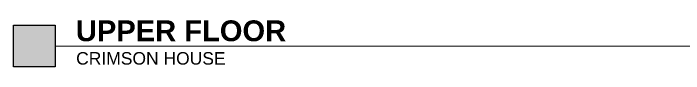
# Model space of a CAD drawing. Header units: metres. Extents: x 14 to 155, y 0 to 125.
# Drawn here: x 45.43 to 57.43, y 87.64 to 88.48 of the extents above; entities that cross this region are included whole.
import ezdxf

# ---------------------------------------------------------------- set-up
doc = ezdxf.new("R2010")
doc.units = ezdxf.units.M
doc.layers.add('PDF_Geometry', color=7, linetype='Continuous', true_color=0xc0c0c0)
doc.layers.add('PDF_Solid Fills', color=7, linetype='Continuous')
doc.layers.add('PDF_Text', color=255, linetype='Continuous')
doc.styles.add('PDF Arial', font='arial.ttf')
doc.styles.add('PDF Arial Bold', font='arialbd.ttf')

msp = doc.modelspace()

# ---------------------------------------------------------------- linework, layer by layer
at = {"layer": 'PDF_Geometry', "color": 0, "lineweight": 0}
msp.add_lwpolyline([(45.428, 88.393), (46.179, 88.393), (46.179, 87.643), (45.428, 87.643)], close=True, dxfattribs=at)
msp.add_lwpolyline([(46.179, 88.017), (59.056, 88.018)], dxfattribs=at)
at = {"layer": 'PDF_Solid Fills', "color": 0, "transparency": 33554559}
for points in [[(46.179, 88.393), (45.428, 88.393), (46.179, 87.643)], [(45.428, 88.393), (46.179, 87.643), (45.428, 87.643)]]:
    msp.add_solid(points, dxfattribs=at)

# ---------------------------------------------------------------- texts
at = {"layer": 'PDF_Text', "color": 0, "attachment_point": 7, "rotation": 0.0022}
for s, insert, char_height, style in [('UPPER FLOOR', (46.547, 88.099), 0.37323, 'PDF Arial Bold'), ('CRIMSON HOUSE', (46.552, 87.681), 0.22394, 'PDF Arial')]:
    msp.add_mtext(s, dxfattribs=dict(at, insert=insert, char_height=char_height, style=style))

doc.saveas('drawing.dxf')
